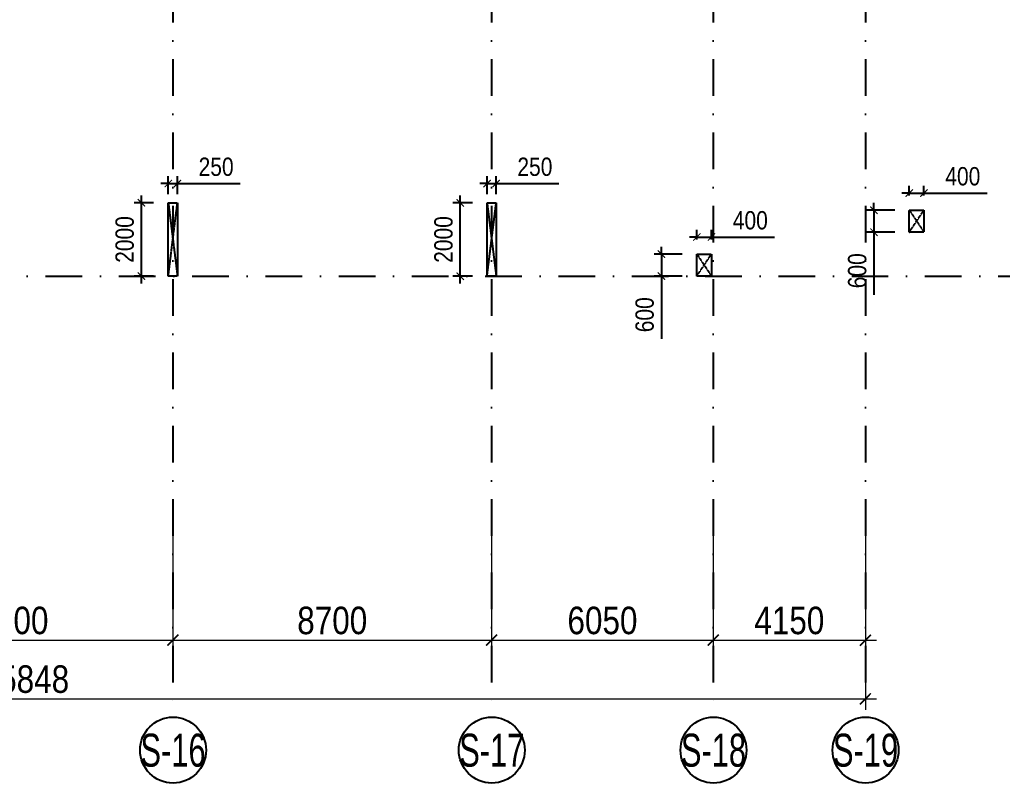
# Model space of a CAD drawing. Header units: millimetres. Extents: x 13965 to 1327256, y -72704 to 46237.
# Drawn here: x 1075454 to 1102274, y -45899 to -25068 of the extents above; entities that cross this region are included whole.
import ezdxf
from ezdxf.enums import TextEntityAlignment as Align

# ---------------------------------------------------------------- set-up
doc = ezdxf.new("R2010")
doc.units = ezdxf.units.MM
doc.header["$MEASUREMENT"] = 0
for name, pattern in [('DASHDOT', [1, 0.5, -0.25, 0, -0.25]), ('DASHED', [4.5, 3, -1.5]), ('ST_MBDV Cot vach 220805$0$HIDDEN', [0.375, 0.25, -0.125])]:
    doc.linetypes.add(name, pattern=pattern)
for name, color, linetype in [('AUDIT_I_220807103235-17', 50, 'Continuous'), ('ccu11-Khuat', 9, 'DASHED'), ('KC2-DIM', 251, 'Continuous'), ('KT-Dim', 8, 'Continuous'), ('KT-Luoi truc South Tower', 8, 'DASHDOT'), ('ST_MBDV Cot vach 220805$0$AUDIT_I_220805193045-5', 6, 'Continuous'), ('Xref_ST_MBDV Cot vach 30.7.2022|Xref_ST_MBDV Cot vach 30.7.2022|Xref_ST_MBDV Cot vach 30.7.2022|Xref_ST_MBDV Cot vach 30.7.2022|A-GRID-SYM', 50, 'Continuous')]:
    doc.layers.add(name, color=color, linetype=linetype)
doc.layers.add('KT-Kich thuoc', color=159, linetype='Continuous', lineweight=18)
doc.styles.add('Arial Narrow', font='ARIALN.TTF')
doc.styles.add('HBA-Text', font='GOTHIC.TTF')
doc.dimstyles.new('ccu12-200', dxfattribs={"dimscale": 200, "dimtxt": 2.5, "dimasz": 1, "dimexe": 1, "dimexo": 2, "dimgap": 1, "dimtad": 1, "dimdec": 0, "dimdsep": 46, "dimtxsty": 'Arial Narrow', "dimblk": 'ARCHTICK', "dimcen": -1, "dimdle": 1, "dimclrd": 256, "dimclre": 256, "dimclrt": 3, "dimadec": 0, "dimazin": 2, "dimtfac": 0.1, "dimtdec": 0, "dimtmove": 0, "dimatfit": 1, "dimldrblk": 'ARCHTICK', "dimfxl": 1, "dimtvp": 0.833333, "dimtolj": 1, "dimtzin": 12, "dimarcsym": 0})
doc.dimstyles.new('CCU_1-300', dxfattribs={"dimscale": 300, "dimtxt": 2.5, "dimasz": 1, "dimexe": 1, "dimexo": 2, "dimgap": 0.5, "dimtad": 1, "dimdec": 0, "dimdsep": 46, "dimtxsty": 'Arial Narrow', "dimblk": 'ARCHTICK', "dimcen": -1, "dimdle": 1, "dimclrd": 256, "dimclre": 256, "dimclrt": 3, "dimadec": 0, "dimazin": 2, "dimtfac": 0.1, "dimtdec": 0, "dimtix": 1, "dimtmove": 2, "dimatfit": 1, "dimfxl": 1, "dimtvp": 0.833333, "dimtolj": 1, "dimtzin": 12, "dimarcsym": 0})

# ---------------------------------------------------------------- blocks, each defined once
blk = doc.blocks.new('_ArchTick')
at = {"color": 0, "const_width": 0.15}
blk.add_lwpolyline([(-0.5, -0.5), (0.5, 0.5)], dxfattribs=at)
blk = doc.blocks.new('*D1047')
at = {"layer": 'Defpoints', "color": 0, "transparency": 16777216}
for p in [(-52171, 1204), (-6323, 1204), (-6323, -3959)]:
    blk.add_point(p, dxfattribs=at)
at = {"layer": 'KT-Kich thuoc', "lineweight": -2, "transparency": 16777216}
for p, q in [((-52171, 604), (-52171, -4259)), ((-6323, 604), (-6323, -4259)), ((-52471, -3959), (-6023, -3959))]:
    blk.add_line(p, q, dxfattribs=at)
at = {"layer": 'KT-Kich thuoc', "lineweight": -2, "transparency": 16777216, "xscale": 300, "yscale": 300, "zscale": 300, "rotation": 180}
blk.add_blockref('_ArchTick', (-52171, -3959), dxfattribs=at)
at = {"layer": 'KT-Kich thuoc', "lineweight": -2, "transparency": 16777216, "xscale": 300, "yscale": 300, "zscale": 300}
blk.add_blockref('_ArchTick', (-6323, -3959), dxfattribs=at)
at = {"layer": 'KT-Kich thuoc', "color": 3, "transparency": 16777216, "insert": (-29247, -3426), "char_height": 750, "attachment_point": 5, "style": 'Arial Narrow'}
blk.add_mtext('\\A1;45848', dxfattribs=at)
blk = doc.blocks.new('*D1076')
at = {"layer": 'Defpoints', "color": 0, "transparency": 16777216}
for p in [(-33923, 1204), (-25223, 1204), (-25223, -2359)]:
    blk.add_point(p, dxfattribs=at)
at = {"layer": 'KT-Kich thuoc', "lineweight": -2, "transparency": 16777216}
for p, q in [((-33923, 604), (-33923, -2659)), ((-25223, 604), (-25223, -2659)), ((-34223, -2359), (-24923, -2359))]:
    blk.add_line(p, q, dxfattribs=at)
at = {"layer": 'KT-Kich thuoc', "lineweight": -2, "transparency": 16777216, "xscale": 300, "yscale": 300, "zscale": 300, "rotation": 180}
blk.add_blockref('_ArchTick', (-33923, -2359), dxfattribs=at)
at = {"layer": 'KT-Kich thuoc', "lineweight": -2, "transparency": 16777216, "xscale": 300, "yscale": 300, "zscale": 300}
blk.add_blockref('_ArchTick', (-25223, -2359), dxfattribs=at)
at = {"layer": 'KT-Kich thuoc', "color": 3, "transparency": 16777216, "insert": (-29573, -1826), "char_height": 750, "attachment_point": 5, "style": 'Arial Narrow'}
blk.add_mtext('\\A1;8700', dxfattribs=at)
blk = doc.blocks.new('*D1077')
at = {"layer": 'Defpoints', "color": 0, "transparency": 16777216}
for p in [(-25223, 1204), (-16523, 1204), (-16523, -2359)]:
    blk.add_point(p, dxfattribs=at)
at = {"layer": 'KT-Kich thuoc', "lineweight": -2, "transparency": 16777216}
for p, q in [((-25223, 604), (-25223, -2659)), ((-16523, 604), (-16523, -2659)), ((-25523, -2359), (-16223, -2359))]:
    blk.add_line(p, q, dxfattribs=at)
at = {"layer": 'KT-Kich thuoc', "lineweight": -2, "transparency": 16777216, "xscale": 300, "yscale": 300, "zscale": 300, "rotation": 180}
blk.add_blockref('_ArchTick', (-25223, -2359), dxfattribs=at)
at = {"layer": 'KT-Kich thuoc', "lineweight": -2, "transparency": 16777216, "xscale": 300, "yscale": 300, "zscale": 300}
blk.add_blockref('_ArchTick', (-16523, -2359), dxfattribs=at)
at = {"layer": 'KT-Kich thuoc', "color": 3, "transparency": 16777216, "insert": (-20873, -1826), "char_height": 750, "attachment_point": 5, "style": 'Arial Narrow'}
blk.add_mtext('\\A1;8700', dxfattribs=at)
blk = doc.blocks.new('*D1078')
at = {"layer": 'Defpoints', "color": 0, "transparency": 16777216}
for p in [(-16523, 1204), (-10473, 1204), (-10473, -2359)]:
    blk.add_point(p, dxfattribs=at)
at = {"layer": 'KT-Kich thuoc', "lineweight": -2, "transparency": 16777216}
for p, q in [((-16523, 604), (-16523, -2659)), ((-10473, 604), (-10473, -2659)), ((-16823, -2359), (-10173, -2359))]:
    blk.add_line(p, q, dxfattribs=at)
at = {"layer": 'KT-Kich thuoc', "lineweight": -2, "transparency": 16777216, "xscale": 300, "yscale": 300, "zscale": 300, "rotation": 180}
blk.add_blockref('_ArchTick', (-16523, -2359), dxfattribs=at)
at = {"layer": 'KT-Kich thuoc', "lineweight": -2, "transparency": 16777216, "xscale": 300, "yscale": 300, "zscale": 300}
blk.add_blockref('_ArchTick', (-10473, -2359), dxfattribs=at)
at = {"layer": 'KT-Kich thuoc', "color": 3, "transparency": 16777216, "insert": (-13498, -1826), "char_height": 750, "attachment_point": 5, "style": 'Arial Narrow'}
blk.add_mtext('\\A1;6050', dxfattribs=at)
blk = doc.blocks.new('*D1079')
at = {"layer": 'Defpoints', "color": 0, "transparency": 16777216}
for p in [(-10473, 1204), (-6323, 1204), (-6323, -2359)]:
    blk.add_point(p, dxfattribs=at)
at = {"layer": 'KT-Kich thuoc', "lineweight": -2, "transparency": 16777216}
for p, q in [((-10473, 604), (-10473, -2659)), ((-6323, 604), (-6323, -2659)), ((-10773, -2359), (-6023, -2359))]:
    blk.add_line(p, q, dxfattribs=at)
at = {"layer": 'KT-Kich thuoc', "lineweight": -2, "transparency": 16777216, "xscale": 300, "yscale": 300, "zscale": 300, "rotation": 180}
blk.add_blockref('_ArchTick', (-10473, -2359), dxfattribs=at)
at = {"layer": 'KT-Kich thuoc', "lineweight": -2, "transparency": 16777216, "xscale": 300, "yscale": 300, "zscale": 300}
blk.add_blockref('_ArchTick', (-6323, -2359), dxfattribs=at)
at = {"layer": 'KT-Kich thuoc', "color": 3, "transparency": 16777216, "insert": (-8398, -1826), "char_height": 750, "attachment_point": 5, "style": 'Arial Narrow'}
blk.add_mtext('\\A1;4150', dxfattribs=at)
blk = doc.blocks.new('GRID-SYM-flat-73')
at = {"layer": 'Xref_ST_MBDV Cot vach 30.7.2022|Xref_ST_MBDV Cot vach 30.7.2022|Xref_ST_MBDV Cot vach 30.7.2022|Xref_ST_MBDV Cot vach 30.7.2022|A-GRID-SYM'}
blk.add_circle((0, 0, 0), 900, dxfattribs=at)
at = {"layer": 'Xref_ST_MBDV Cot vach 30.7.2022|Xref_ST_MBDV Cot vach 30.7.2022|Xref_ST_MBDV Cot vach 30.7.2022|Xref_ST_MBDV Cot vach 30.7.2022|A-GRID-SYM', "style": 'HBA-Text'}
blk.add_attdef('GRID', text='', height=900, rotation=359.6303, dxfattribs=at).set_placement((0, 0, 0), align=Align.MIDDLE_CENTER)
blk = doc.blocks.new('*D932')
at = {"layer": 'Defpoints', "color": 0, "transparency": 16777216}
for p in [(1093935, -31464, 0), (1092969, -32064), (1093935, -32064, 0)]:
    blk.add_point(p, dxfattribs=at)
at = {"layer": 'KC2-DIM', "lineweight": -2, "transparency": 16777216}
for p, q in [((1092969, -31464), (1092969, -31264)), ((1093535, -31464), (1092769, -31464)), ((1092969, -31464), (1092969, -32064)), ((1093535, -32064), (1092769, -32064)), ((1092969, -32064), (1092969, -33771))]:
    blk.add_line(p, q, dxfattribs=at)
at = {"layer": 'KC2-DIM', "lineweight": -2, "transparency": 16777216, "xscale": 200, "yscale": 200, "zscale": 200}
for p, rotation in [((1092969, -31464), 270), ((1092969, -32064), 90)]:
    blk.add_blockref('_ArchTick', p, dxfattribs=dict(at, rotation=rotation))
at = {"layer": 'KC2-DIM', "color": 3, "transparency": 16777216, "insert": (1092514, -33117), "char_height": 500, "attachment_point": 5, "rotation": 90, "style": 'Arial Narrow'}
blk.add_mtext('\\A1;600', dxfattribs=at)
blk = doc.blocks.new('*D933')
at = {"layer": 'Defpoints', "color": 0, "transparency": 16777216}
for p in [(1094335, -30998), (1093935, -31464, 0), (1094335, -31464, 0)]:
    blk.add_point(p, dxfattribs=at)
at = {"layer": 'KC2-DIM', "lineweight": -2, "transparency": 16777216}
for p, q in [((1093935, -31064), (1093935, -30798)), ((1094335, -31064), (1094335, -30798)), ((1093935, -30998), (1093735, -30998)), ((1093935, -30998), (1094335, -30998)), ((1094335, -30998), (1096056, -30998))]:
    blk.add_line(p, q, dxfattribs=at)
at = {"layer": 'KC2-DIM', "lineweight": -2, "transparency": 16777216, "xscale": 200, "yscale": 200, "zscale": 200}
blk.add_blockref('_ArchTick', (1093935, -30998), dxfattribs=at)
at = {"layer": 'KC2-DIM', "lineweight": -2, "transparency": 16777216, "xscale": 200, "yscale": 200, "zscale": 200, "rotation": 180}
blk.add_blockref('_ArchTick', (1094335, -30998), dxfattribs=at)
at = {"layer": 'KC2-DIM', "color": 3, "transparency": 16777216, "insert": (1095395, -30543), "char_height": 500, "attachment_point": 5, "style": 'Arial Narrow'}
blk.add_mtext('\\A1;400', dxfattribs=at)
blk = doc.blocks.new('*D934')
at = {"layer": 'Defpoints', "color": 0, "transparency": 16777216}
for p in [(1099735, -30264, 0), (1098769, -30864), (1099735, -30864, 0)]:
    blk.add_point(p, dxfattribs=at)
at = {"layer": 'KC2-DIM', "lineweight": -2, "transparency": 16777216}
for p, q in [((1099335, -30264), (1098569, -30264)), ((1098769, -30264), (1098769, -30064)), ((1098769, -30264), (1098769, -30864)), ((1099335, -30864), (1098569, -30864)), ((1098769, -30864), (1098769, -32571))]:
    blk.add_line(p, q, dxfattribs=at)
at = {"layer": 'KC2-DIM', "lineweight": -2, "transparency": 16777216, "xscale": 200, "yscale": 200, "zscale": 200}
for p, rotation in [((1098769, -30264), 270), ((1098769, -30864), 90)]:
    blk.add_blockref('_ArchTick', p, dxfattribs=dict(at, rotation=rotation))
at = {"layer": 'KC2-DIM', "color": 3, "transparency": 16777216, "insert": (1098314, -31917), "char_height": 500, "attachment_point": 5, "rotation": 90, "style": 'Arial Narrow'}
blk.add_mtext('\\A1;600', dxfattribs=at)
blk = doc.blocks.new('*D935')
at = {"layer": 'Defpoints', "color": 0, "transparency": 16777216}
for p in [(1100135, -29798), (1099735, -30264, 0), (1100135, -30264, 0)]:
    blk.add_point(p, dxfattribs=at)
at = {"layer": 'KC2-DIM', "lineweight": -2, "transparency": 16777216}
for p, q in [((1099735, -29864), (1099735, -29598)), ((1100135, -29864), (1100135, -29598)), ((1099735, -29798), (1099535, -29798)), ((1099735, -29798), (1100135, -29798)), ((1100135, -29798), (1101856, -29798))]:
    blk.add_line(p, q, dxfattribs=at)
at = {"layer": 'KC2-DIM', "lineweight": -2, "transparency": 16777216, "xscale": 200, "yscale": 200, "zscale": 200}
blk.add_blockref('_ArchTick', (1099735, -29798), dxfattribs=at)
at = {"layer": 'KC2-DIM', "lineweight": -2, "transparency": 16777216, "xscale": 200, "yscale": 200, "zscale": 200, "rotation": 180}
blk.add_blockref('_ArchTick', (1100135, -29798), dxfattribs=at)
at = {"layer": 'KC2-DIM', "color": 3, "transparency": 16777216, "insert": (1101195, -29343), "char_height": 500, "attachment_point": 5, "style": 'Arial Narrow'}
blk.add_mtext('\\A1;400', dxfattribs=at)
blk = doc.blocks.new('*D808')
at = {"layer": 'Defpoints', "color": 0, "transparency": 16777216}
for p in [(1078777, -30064), (1079510, -30064, 0), (1079510, -32064, 0)]:
    blk.add_point(p, dxfattribs=at)
at = {"layer": 'KC2-DIM', "lineweight": -2, "transparency": 16777216}
for p, q in [((1078777, -32264), (1078777, -29864)), ((1079110, -30064), (1078577, -30064)), ((1079110, -32064), (1078577, -32064))]:
    blk.add_line(p, q, dxfattribs=at)
at = {"layer": 'KC2-DIM', "lineweight": -2, "transparency": 16777216, "xscale": 200, "yscale": 200, "zscale": 200}
for p, rotation in [((1078777, -30064), 90), ((1078777, -32064), 270)]:
    blk.add_blockref('_ArchTick', p, dxfattribs=dict(at, rotation=rotation))
at = {"layer": 'KC2-DIM', "color": 3, "transparency": 16777216, "insert": (1078322, -31064), "char_height": 500, "attachment_point": 5, "rotation": 90, "style": 'Arial Narrow'}
blk.add_mtext('\\A1;2000', dxfattribs=at)
blk = doc.blocks.new('*D809')
at = {"layer": 'Defpoints', "color": 0, "transparency": 16777216}
for p in [(1079760, -29538), (1079510, -30224, 0), (1079760, -30224, 0)]:
    blk.add_point(p, dxfattribs=at)
at = {"layer": 'KC2-DIM', "lineweight": -2, "transparency": 16777216}
for p, q in [((1079510, -29824), (1079510, -29338)), ((1079760, -29824), (1079760, -29338)), ((1079510, -29538), (1079310, -29538)), ((1079510, -29538), (1079760, -29538)), ((1079760, -29538), (1081471, -29538))]:
    blk.add_line(p, q, dxfattribs=at)
at = {"layer": 'KC2-DIM', "lineweight": -2, "transparency": 16777216, "xscale": 200, "yscale": 200, "zscale": 200}
blk.add_blockref('_ArchTick', (1079510, -29538), dxfattribs=at)
at = {"layer": 'KC2-DIM', "lineweight": -2, "transparency": 16777216, "xscale": 200, "yscale": 200, "zscale": 200, "rotation": 180}
blk.add_blockref('_ArchTick', (1079760, -29538), dxfattribs=at)
at = {"layer": 'KC2-DIM', "color": 3, "transparency": 16777216, "insert": (1080816, -29083), "char_height": 500, "attachment_point": 5, "style": 'Arial Narrow'}
blk.add_mtext('\\A1;250', dxfattribs=at)
blk = doc.blocks.new('*D810')
at = {"layer": 'Defpoints', "color": 0, "transparency": 16777216}
for p in [(1087477, -30064), (1088210, -30064, 0), (1088210, -32064, 0)]:
    blk.add_point(p, dxfattribs=at)
at = {"layer": 'KC2-DIM', "lineweight": -2, "transparency": 16777216}
for p, q in [((1087477, -32264), (1087477, -29864)), ((1087810, -30064), (1087277, -30064)), ((1087810, -32064), (1087277, -32064))]:
    blk.add_line(p, q, dxfattribs=at)
at = {"layer": 'KC2-DIM', "lineweight": -2, "transparency": 16777216, "xscale": 200, "yscale": 200, "zscale": 200}
for p, rotation in [((1087477, -30064), 90), ((1087477, -32064), 270)]:
    blk.add_blockref('_ArchTick', p, dxfattribs=dict(at, rotation=rotation))
at = {"layer": 'KC2-DIM', "color": 3, "transparency": 16777216, "insert": (1087022, -31064), "char_height": 500, "attachment_point": 5, "rotation": 90, "style": 'Arial Narrow'}
blk.add_mtext('\\A1;2000', dxfattribs=at)
blk = doc.blocks.new('*D811')
at = {"layer": 'Defpoints', "color": 0, "transparency": 16777216}
for p in [(1088460, -29538), (1088210, -30224, 0), (1088460, -30224, 0)]:
    blk.add_point(p, dxfattribs=at)
at = {"layer": 'KC2-DIM', "lineweight": -2, "transparency": 16777216}
for p, q in [((1088210, -29824), (1088210, -29338)), ((1088460, -29824), (1088460, -29338)), ((1088210, -29538), (1088010, -29538)), ((1088210, -29538), (1088460, -29538)), ((1088460, -29538), (1090171, -29538))]:
    blk.add_line(p, q, dxfattribs=at)
at = {"layer": 'KC2-DIM', "lineweight": -2, "transparency": 16777216, "xscale": 200, "yscale": 200, "zscale": 200}
blk.add_blockref('_ArchTick', (1088210, -29538), dxfattribs=at)
at = {"layer": 'KC2-DIM', "lineweight": -2, "transparency": 16777216, "xscale": 200, "yscale": 200, "zscale": 200, "rotation": 180}
blk.add_blockref('_ArchTick', (1088460, -29538), dxfattribs=at)
at = {"layer": 'KC2-DIM', "color": 3, "transparency": 16777216, "insert": (1089516, -29083), "char_height": 500, "attachment_point": 5, "style": 'Arial Narrow'}
blk.add_mtext('\\A1;250', dxfattribs=at)
blk = doc.blocks.new('*U1010')
at = {"color": 6, "linetype": 'ST_MBDV Cot vach 220805$0$HIDDEN', "ltscale": 10}
for p, q in [((-225, 1525), (-475, -475)), ((-225, -475), (-475, 1525))]:
    blk.add_line(p, q, dxfattribs=at)
blk.add_lwpolyline([(-475, -475), (-225, -475), (-225, 1525), (-475, 1525)], close=True, dxfattribs=at)
blk = doc.blocks.new('*U1009')
at = {"color": 6, "linetype": 'ST_MBDV Cot vach 220805$0$HIDDEN', "ltscale": 10}
for p, q in [((-225, 1525), (-475, -475)), ((-225, -475), (-475, 1525))]:
    blk.add_line(p, q, dxfattribs=at)
blk.add_lwpolyline([(-475, -475), (-225, -475), (-225, 1525), (-475, 1525)], close=True, dxfattribs=at)
blk = doc.blocks.new('*U1008')
at = {"color": 6, "linetype": 'ST_MBDV Cot vach 220805$0$HIDDEN', "ltscale": 10}
for p, q in [((-75, 125), (-475, -475)), ((-75, -475), (-475, 125))]:
    blk.add_line(p, q, dxfattribs=at)
blk.add_lwpolyline([(-475, -475), (-75, -475), (-75, 125), (-475, 125)], close=True, dxfattribs=at)
blk = doc.blocks.new('*U1007')
at = {"color": 6, "linetype": 'ST_MBDV Cot vach 220805$0$HIDDEN', "ltscale": 10}
for p, q in [((-75, 125), (-475, -475)), ((-75, -475), (-475, 125))]:
    blk.add_line(p, q, dxfattribs=at)
blk.add_lwpolyline([(-475, -475), (-75, -475), (-75, 125), (-475, 125)], close=True, dxfattribs=at)
blk = doc.blocks.new('MBCV-T39')
at = {"layer": 'ST_MBDV Cot vach 220805$0$AUDIT_I_220805193045-5', "linetype": 'ByBlock', "xscale": -1, "rotation": 359.9999999999985}
for name, p in [('*U1010', (-12300, -19025, 0)), ('*U1009', (-3600, -19025, 0)), ('*U1007', (8075, -17825, 0)), ('*U1008', (2275, -19025, 0))]:
    blk.add_blockref(name, p, dxfattribs=at)
blk = doc.blocks.new('Asix South Tower')
at = {"layer": 'KT-Luoi truc South Tower', "ltscale": 2000}
for p, q in [((-25223, 33491.9), (-25223, -4459.1)), ((-16523, 33491.9), (-16523, -4459.1)), ((-10473, 33491.9), (-10473, -4459.1)), ((-6323, 33491.9), (-6323, -4459.1)), ((-52698.1, 7570.4), (10118.8, 7570.4))]:
    blk.add_line(p, q, dxfattribs=at)
at = {"layer": 'KT-Dim'}
ref = blk.add_blockref('GRID-SYM-flat-73', (-25217.9, -5359.1, 0), dxfattribs=dict(at, rotation=0.325197994598278))
ref.add_attrib('GRID', 'S-16', dxfattribs={"layer": 'AUDIT_I_220807103235-17', "height": 900, "style": 'HBA-Text', "width": 0.7}).set_placement((-25217.9, -5359.1, 0), align=Align.MIDDLE_CENTER)
ref = blk.add_blockref('GRID-SYM-flat-73', (-16517.9, -5359.1, 0), dxfattribs=dict(at, rotation=0.325197994598278))
ref.add_attrib('GRID', 'S-17', dxfattribs={"layer": 'AUDIT_I_220807103235-17', "height": 900, "style": 'HBA-Text', "width": 0.7}).set_placement((-16517.9, -5359.1, 0), align=Align.MIDDLE_CENTER)
ref = blk.add_blockref('GRID-SYM-flat-73', (-10467.9, -5359.1, 0), dxfattribs=dict(at, rotation=0.325197994598278))
ref.add_attrib('GRID', 'S-18', dxfattribs={"layer": 'AUDIT_I_220807103235-17', "height": 900, "style": 'HBA-Text', "width": 0.7}).set_placement((-10467.9, -5359.1, 0), align=Align.MIDDLE_CENTER)
ref = blk.add_blockref('GRID-SYM-flat-73', (-6317.9, -5359.1, 0), dxfattribs=dict(at, rotation=0.325197994598278))
ref.add_attrib('GRID', 'S-19', dxfattribs={"layer": 'AUDIT_I_220807103235-17', "height": 900, "style": 'HBA-Text', "width": 0.7}).set_placement((-6317.9, -5359.1, 0), align=Align.MIDDLE_CENTER)
at = {"layer": 'KT-Kich thuoc'}
for base, p1, p2, picture, middle in [((-6323, -3959.1), (-52170.8, 1204.1), (-6323, 1204.1), '*D1047', (-29246.9, -3426.2)), ((-25223, -2359.1), (-33923, 1204.1), (-25223, 1204.1), '*D1076', (-29573, -1826.2)), ((-16523, -2359.1), (-25223, 1204.1), (-16523, 1204.1), '*D1077', (-20873, -1826.2)), ((-10473, -2359.1), (-16523, 1204.1), (-10473, 1204.1), '*D1078', (-13498, -1826.2)), ((-6323, -2359.1), (-10473, 1204.1), (-6323, 1204.1), '*D1079', (-8398, -1826.2))]:
    dim = blk.add_linear_dim(base=base, p1=p1, p2=p2, dimstyle='CCU_1-300', dxfattribs=at)
    dim.commit()
    dim.dimension.update_dxf_attribs({"geometry": picture, "text_midpoint": middle})

msp = doc.modelspace()

# ---------------------------------------------------------------- block references
at = {"layer": 'ccu11-Khuat'}
msp.add_blockref('MBCV-T39', (1091585, -12563.9), dxfattribs=at)
at = {"layer": 'KT-Kich thuoc'}
msp.add_blockref('Asix South Tower', (1104857.6, -39634.4), dxfattribs=at)

# ---------------------------------------------------------------- dimensions: what is measured, and where the dimension line sits
at = {"layer": 'KC2-DIM'}
for base, p1, p2, picture, middle in [((1079760, -29537.8), (1079510, -30224.2, 0), (1079760, -30224.2, 0), '*D809', (1080815.6, -29082.5)), ((1088460, -29537.8), (1088210, -30224.2, 0), (1088460, -30224.2, 0), '*D811', (1089515.6, -29082.5)), ((1100135, -29798.1), (1099735, -30263.9, 0), (1100135, -30263.9, 0), '*D935', (1101195.4, -29342.8)), ((1094335, -30997.9), (1093935, -31463.8, 0), (1094335, -31463.8, 0), '*D933', (1095395.4, -30542.6))]:
    dim = msp.add_linear_dim(base=base, p1=p1, p2=p2, dimstyle='ccu12-200', dxfattribs=at)
    dim.commit()
    dim.dimension.update_dxf_attribs({"geometry": picture, "text_midpoint": middle})
for base, p1, p2, picture, middle in [((1078776.9, -30063.8), (1079510, -32063.8, 0), (1079510, -30063.8, 0), '*D808', (1078321.7, -31063.8)), ((1087476.9, -30063.8), (1088210, -32063.8, 0), (1088210, -30063.8, 0), '*D810', (1087021.7, -31063.8)), ((1098768.9, -30863.9), (1099735, -30263.9, 0), (1099735, -30863.9, 0), '*D934', (1098313.6, -31917.4)), ((1092968.8, -32063.8), (1093935, -31463.8, 0), (1093935, -32063.8, 0), '*D932', (1092513.5, -33117.2))]:
    dim = msp.add_linear_dim(base=base, p1=p1, p2=p2, angle=90, dimstyle='ccu12-200', dxfattribs=at)
    dim.commit()
    dim.dimension.update_dxf_attribs({"geometry": picture, "text_midpoint": middle})

doc.saveas('drawing.dxf')
